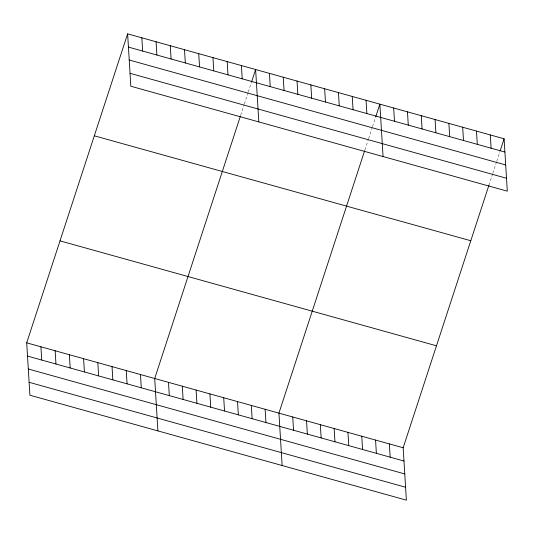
<?xml version="1.0" encoding="UTF-8"?>
<svg xmlns="http://www.w3.org/2000/svg" width="534" height="534" viewBox="0 0 534 534"><rect width="100%" height="100%" fill="white"/><g stroke="black" fill="none" stroke-linecap="round" stroke-linejoin="round"><path stroke-width="0.4" stroke-dasharray="2.67 2" d="M240.687 115.251L244.118 104.757M244.358 104.01L248.036 92.762M248.277 92.008L251.22 83.017M364.922 149.88L368.353 139.387M368.594 138.64L372.271 127.392M372.512 126.638L375.455 117.647M488.91 185.265L492.588 174.017M492.829 173.27L496.507 162.022M496.747 161.268L499.931 151.523"/><path stroke-width="0.8" d="M488.91 185.265L403.17 447.766L406.374 500.158L29.904 395.22L26.7 342.828L127.626 33.842L504.096 138.78L507.3 191.172L130.83 86.234L127.626 33.842M240.44 116.005L154.7 378.506L157.904 430.898M251.461 82.263L255.626 69.52L258.83 121.912M364.675 150.635L278.935 413.136L282.139 465.528M375.696 116.893L379.861 104.15L383.065 156.542M500.178 150.775L504.096 138.78M128.434 47.099L504.904 152.036M129.228 60.015L505.698 164.953M130.042 73.318L506.512 178.256M94.318 135.803L470.788 240.747M60.008 240.861L436.478 345.798M26.7 342.828L403.17 447.766M27.508 356.085L403.978 461.022M28.302 369.001L404.772 473.938M29.116 382.304L405.586 487.242M490.292 134.928L491.1 148.185M476.488 131.084L477.296 144.34M462.684 127.232L463.492 140.489M448.88 123.387L449.688 136.644M435.076 119.543L435.884 132.799M421.273 115.691L422.08 128.948M407.469 111.846L408.276 125.103M393.665 107.995L394.472 121.251M389.366 443.914L390.174 457.171M366.057 100.299L366.865 113.555M375.562 440.069L376.37 453.326M352.253 96.454L353.061 109.71M361.758 436.225L362.566 449.481M338.449 92.602L339.257 105.859M347.954 432.373L348.762 445.63M324.645 88.757L325.453 102.014M334.151 428.528L334.958 441.785M310.841 84.913L311.649 98.169M320.347 424.677L321.154 437.933M297.037 81.061L297.845 94.318M306.543 420.832L307.35 434.089M283.234 77.216L284.041 90.473M292.739 416.981L293.546 430.237M269.43 73.365L270.237 86.621M265.131 409.284L265.939 422.541M241.401 65.555L242.216 78.812M251.327 405.439L252.135 418.696M227.184 61.59L227.991 74.847M237.523 401.595L238.331 414.851M212.959 57.625L213.767 70.882M223.719 397.743L224.527 411M198.735 53.66L199.549 66.917M209.915 393.898L210.723 407.155M184.517 49.695L185.325 62.952M196.112 390.047L196.919 403.304M170.293 45.73L171.1 58.987M182.308 386.202L183.115 399.459M156.068 41.765L156.883 55.022M168.504 382.351L169.311 395.607M141.85 37.801L142.658 51.057M140.475 374.541L141.29 387.797M126.258 370.576L127.065 383.833M112.033 366.611L112.841 379.868M97.809 362.646L98.623 375.903M83.591 358.681L84.399 371.938M69.367 354.716L70.174 367.973M55.142 350.758L55.957 364.014M40.924 346.793L41.732 360.049"/></g></svg>
